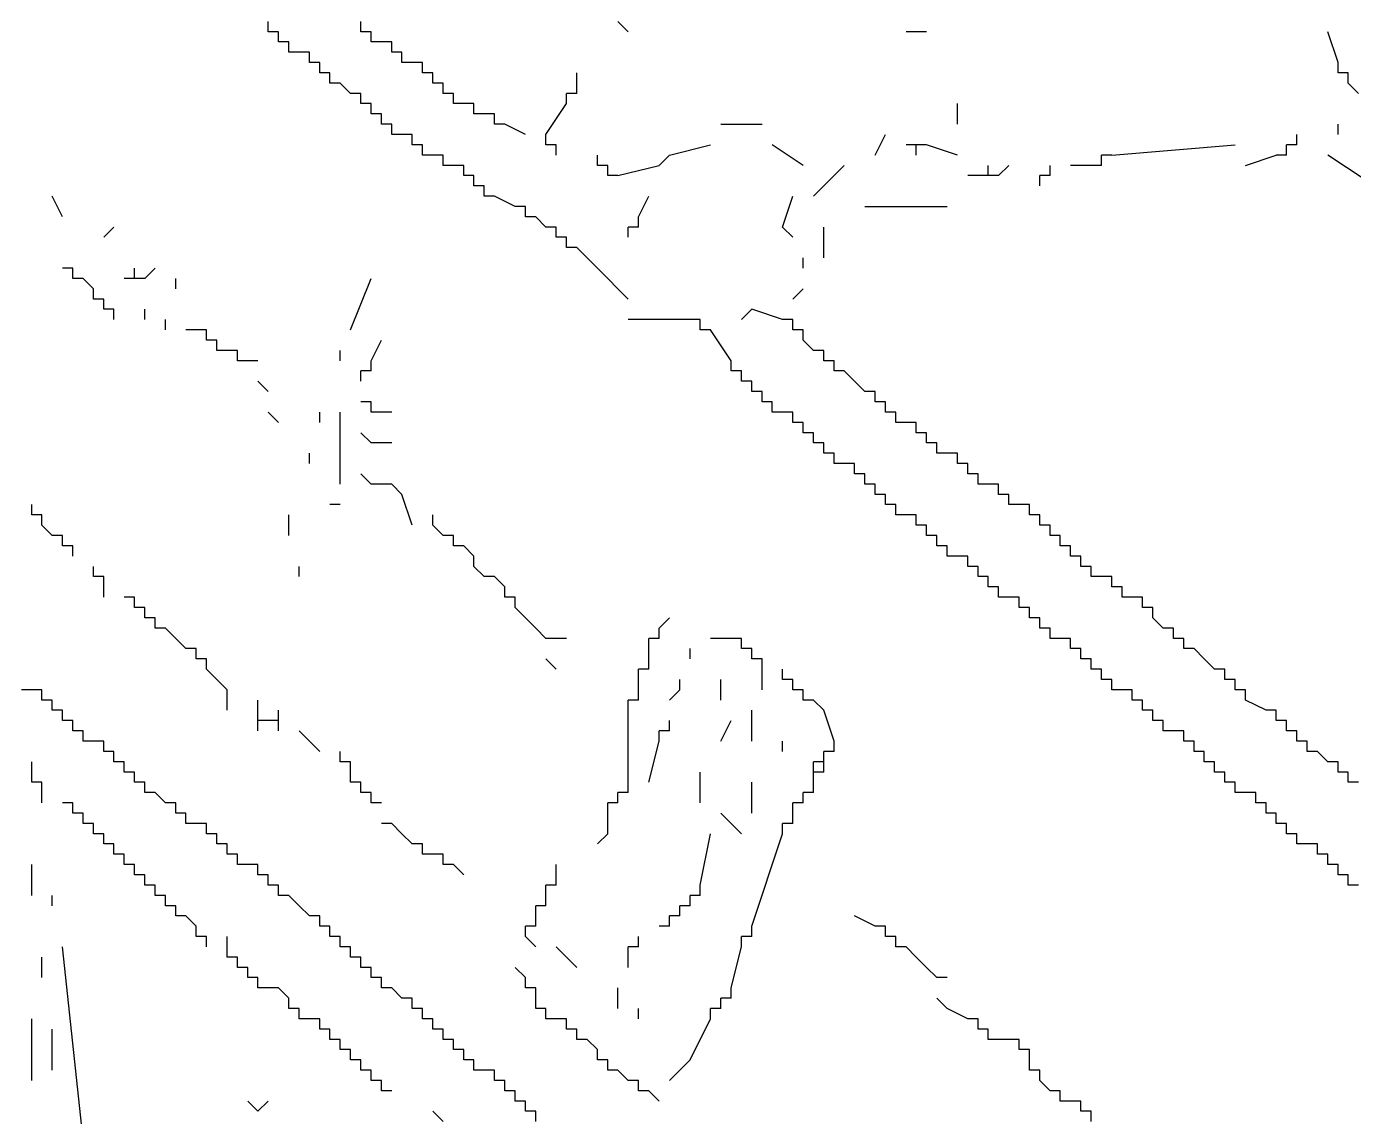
# Model space of a CAD drawing. Extents: x 0.03 to 8.61, y 0.04 to 5.34.
# Drawn here: x 1.075 to 1.978, y 2.95 to 3.692 of the extents above; entities that cross this region are included whole.
import ezdxf

# ---------------------------------------------------------------- set-up
doc = ezdxf.new("R2010")
doc.units = 0

msp = doc.modelspace()

# ---------------------------------------------------------------- linework, layer by layer
at = {"color": 7, "linetype": 'CONTINUOUS'}
for p, q in [((1.239, 3.689), (1.239, 3.696)), ((1.302, 3.689), (1.302, 3.696)), ((1.484, 3.689), (1.477, 3.696)), ((1.246, 3.689), (1.239, 3.689)), ((1.246, 3.682), (1.246, 3.689)), ((1.309, 3.689), (1.302, 3.689)), ((1.309, 3.682), (1.309, 3.689)), ((1.967, 3.668), (1.96, 3.689)), ((1.253, 3.682), (1.246, 3.682)), ((1.253, 3.675), (1.253, 3.682)), ((1.316, 3.682), (1.309, 3.682)), ((1.323, 3.682), (1.316, 3.682)), ((1.323, 3.675), (1.323, 3.682)), ((1.26, 3.675), (1.253, 3.675)), ((1.267, 3.675), (1.26, 3.675)), ((1.267, 3.668), (1.267, 3.675)), ((1.274, 3.668), (1.267, 3.668)), ((1.274, 3.661), (1.274, 3.668)), ((1.33, 3.675), (1.323, 3.675)), ((1.33, 3.668), (1.33, 3.675)), ((1.337, 3.668), (1.33, 3.668)), ((1.344, 3.668), (1.337, 3.668)), ((1.344, 3.661), (1.344, 3.668)), ((1.967, 3.661), (1.967, 3.668)), ((1.281, 3.661), (1.274, 3.661)), ((1.281, 3.654), (1.281, 3.661)), ((1.351, 3.661), (1.344, 3.661)), ((1.351, 3.654), (1.351, 3.661)), ((1.449, 3.654), (1.449, 3.661)), ((1.974, 3.661), (1.967, 3.661)), ((1.974, 3.654), (1.974, 3.661)), ((1.288, 3.654), (1.281, 3.654)), ((1.295, 3.647), (1.288, 3.654)), ((1.358, 3.654), (1.351, 3.654)), ((1.358, 3.647), (1.358, 3.654)), ((1.981, 3.647), (1.974, 3.654)), ((1.302, 3.647), (1.295, 3.647)), ((1.302, 3.64), (1.302, 3.647)), ((1.309, 3.64), (1.302, 3.64)), ((1.309, 3.633), (1.309, 3.64)), ((1.365, 3.647), (1.358, 3.647)), ((1.365, 3.64), (1.365, 3.647)), ((1.372, 3.64), (1.365, 3.64)), ((1.379, 3.64), (1.372, 3.64)), ((1.379, 3.633), (1.379, 3.64)), ((1.428, 3.619), (1.442, 3.64)), ((1.449, 3.647), (1.442, 3.647)), ((1.442, 3.64), (1.442, 3.647)), ((1.316, 3.633), (1.309, 3.633)), ((1.316, 3.626), (1.316, 3.633)), ((1.386, 3.633), (1.379, 3.633)), ((1.393, 3.633), (1.386, 3.633)), ((1.393, 3.626), (1.393, 3.633)), ((1.323, 3.626), (1.316, 3.626)), ((1.323, 3.619), (1.323, 3.626)), ((1.4, 3.626), (1.393, 3.626)), ((1.414, 3.619), (1.4, 3.626)), ((1.967, 3.619), (1.967, 3.626)), ((1.33, 3.619), (1.323, 3.619)), ((1.337, 3.619), (1.33, 3.619)), ((1.337, 3.612), (1.337, 3.619)), ((1.344, 3.612), (1.337, 3.612)), ((1.344, 3.605), (1.344, 3.612)), ((1.428, 3.612), (1.428, 3.619)), ((1.435, 3.612), (1.428, 3.612)), ((1.435, 3.605), (1.435, 3.612)), ((1.512, 3.605), (1.54, 3.612)), ((1.603, 3.598), (1.582, 3.612)), ((1.652, 3.605), (1.659, 3.619)), ((1.68, 3.612), (1.673, 3.612)), ((1.687, 3.612), (1.68, 3.612)), ((1.68, 3.605), (1.68, 3.612)), ((1.708, 3.605), (1.687, 3.612)), ((1.813, 3.605), (1.897, 3.612)), ((1.939, 3.612), (1.932, 3.612)), ((1.932, 3.605), (1.932, 3.612)), ((1.939, 3.612), (1.939, 3.619)), ((1.351, 3.605), (1.344, 3.605)), ((1.358, 3.605), (1.351, 3.605)), ((1.358, 3.598), (1.358, 3.605)), ((1.463, 3.598), (1.463, 3.605)), ((1.505, 3.598), (1.512, 3.605)), ((1.813, 3.605), (1.806, 3.605)), ((1.806, 3.598), (1.806, 3.605)), ((1.904, 3.598), (1.925, 3.605)), ((1.932, 3.605), (1.925, 3.605)), ((2.002, 3.577), (1.96, 3.605)), ((1.365, 3.598), (1.358, 3.598)), ((1.372, 3.598), (1.365, 3.598)), ((1.372, 3.591), (1.372, 3.598)), ((1.47, 3.598), (1.463, 3.598)), ((1.47, 3.591), (1.47, 3.598)), ((1.477, 3.591), (1.505, 3.598)), ((1.617, 3.584), (1.631, 3.598)), ((1.729, 3.591), (1.729, 3.598)), ((1.736, 3.591), (1.743, 3.598)), ((1.771, 3.591), (1.771, 3.598)), ((1.799, 3.598), (1.785, 3.598)), ((1.806, 3.598), (1.799, 3.598)), ((1.379, 3.591), (1.372, 3.591)), ((1.379, 3.584), (1.379, 3.591)), ((1.477, 3.591), (1.47, 3.591)), ((1.722, 3.591), (1.715, 3.591)), ((1.729, 3.591), (1.722, 3.591)), ((1.736, 3.591), (1.729, 3.591)), ((1.771, 3.591), (1.764, 3.591)), ((1.764, 3.584), (1.764, 3.591)), ((1.099, 3.563), (1.092, 3.577)), ((1.386, 3.584), (1.379, 3.584)), ((1.386, 3.577), (1.386, 3.584)), ((1.393, 3.577), (1.386, 3.577)), ((1.407, 3.57), (1.393, 3.577)), ((1.491, 3.563), (1.498, 3.577)), ((1.589, 3.556), (1.596, 3.577)), ((1.61, 3.577), (1.617, 3.584)), ((1.414, 3.57), (1.407, 3.57)), ((1.414, 3.563), (1.414, 3.57)), ((1.645, 3.57), (1.701, 3.57)), ((1.421, 3.563), (1.414, 3.563)), ((1.428, 3.556), (1.421, 3.563)), ((1.491, 3.556), (1.491, 3.563)), ((1.127, 3.549), (1.134, 3.556)), ((1.435, 3.556), (1.428, 3.556)), ((1.435, 3.549), (1.435, 3.556)), ((1.442, 3.549), (1.435, 3.549)), ((1.442, 3.542), (1.442, 3.549)), ((1.491, 3.556), (1.484, 3.556)), ((1.484, 3.549), (1.484, 3.556)), ((1.596, 3.549), (1.589, 3.556)), ((1.617, 3.535), (1.617, 3.556)), ((1.449, 3.542), (1.442, 3.542)), ((1.47, 3.521), (1.449, 3.542)), ((1.603, 3.528), (1.603, 3.535)), ((1.106, 3.528), (1.099, 3.528)), ((1.106, 3.521), (1.106, 3.528)), ((1.148, 3.521), (1.148, 3.528)), ((1.155, 3.521), (1.162, 3.528)), ((1.113, 3.521), (1.106, 3.521)), ((1.12, 3.514), (1.113, 3.521)), ((1.12, 3.507), (1.12, 3.514)), ((1.148, 3.521), (1.141, 3.521)), ((1.155, 3.521), (1.148, 3.521)), ((1.176, 3.514), (1.176, 3.521)), ((1.295, 3.486), (1.309, 3.521)), ((1.477, 3.514), (1.47, 3.521)), ((1.484, 3.507), (1.477, 3.514)), ((1.596, 3.507), (1.603, 3.514)), ((1.127, 3.507), (1.12, 3.507)), ((1.127, 3.5), (1.127, 3.507)), ((1.134, 3.5), (1.127, 3.5)), ((1.134, 3.493), (1.134, 3.5)), ((1.155, 3.493), (1.155, 3.5)), ((1.561, 3.493), (1.568, 3.5)), ((1.589, 3.493), (1.568, 3.5)), ((1.19, 3.486), (1.183, 3.486)), ((1.197, 3.486), (1.19, 3.486)), ((1.197, 3.479), (1.197, 3.486)), ((1.526, 3.493), (1.484, 3.493)), ((1.533, 3.493), (1.526, 3.493)), ((1.533, 3.486), (1.533, 3.493)), ((1.54, 3.486), (1.533, 3.486)), ((1.554, 3.465), (1.54, 3.486)), ((1.596, 3.493), (1.589, 3.493)), ((1.596, 3.486), (1.596, 3.493)), ((1.603, 3.486), (1.596, 3.486)), ((1.603, 3.479), (1.603, 3.486)), ((1.204, 3.479), (1.197, 3.479)), ((1.204, 3.472), (1.204, 3.479)), ((1.309, 3.465), (1.316, 3.479)), ((1.61, 3.472), (1.603, 3.479)), ((1.211, 3.472), (1.204, 3.472)), ((1.218, 3.472), (1.211, 3.472)), ((1.218, 3.465), (1.218, 3.472)), ((1.288, 3.465), (1.288, 3.472)), ((1.617, 3.472), (1.61, 3.472)), ((1.617, 3.465), (1.617, 3.472)), ((1.225, 3.465), (1.218, 3.465)), ((1.232, 3.465), (1.225, 3.465)), ((1.309, 3.458), (1.309, 3.465)), ((1.554, 3.458), (1.554, 3.465)), ((1.624, 3.465), (1.617, 3.465)), ((1.624, 3.458), (1.624, 3.465)), ((1.239, 3.444), (1.232, 3.451)), ((1.309, 3.458), (1.302, 3.458)), ((1.302, 3.451), (1.302, 3.458)), ((1.561, 3.458), (1.554, 3.458)), ((1.561, 3.451), (1.561, 3.458)), ((1.568, 3.451), (1.561, 3.451)), ((1.568, 3.444), (1.568, 3.451)), ((1.631, 3.458), (1.624, 3.458)), ((1.638, 3.451), (1.631, 3.458)), ((1.645, 3.444), (1.638, 3.451)), ((1.575, 3.444), (1.568, 3.444)), ((1.575, 3.437), (1.575, 3.444)), ((1.652, 3.444), (1.645, 3.444)), ((1.652, 3.437), (1.652, 3.444)), ((1.309, 3.437), (1.302, 3.437)), ((1.309, 3.43), (1.309, 3.437)), ((1.582, 3.437), (1.575, 3.437)), ((1.582, 3.43), (1.582, 3.437)), ((1.659, 3.437), (1.652, 3.437)), ((1.659, 3.43), (1.659, 3.437)), ((1.246, 3.423), (1.239, 3.43)), ((1.288, 3.381), (1.288, 3.43)), ((1.316, 3.43), (1.309, 3.43)), ((1.323, 3.43), (1.316, 3.43)), ((1.589, 3.43), (1.582, 3.43)), ((1.596, 3.43), (1.589, 3.43)), ((1.596, 3.423), (1.596, 3.43)), ((1.603, 3.423), (1.596, 3.423)), ((1.603, 3.416), (1.603, 3.423)), ((1.666, 3.43), (1.659, 3.43)), ((1.666, 3.423), (1.666, 3.43)), ((1.673, 3.423), (1.666, 3.423)), ((1.68, 3.423), (1.673, 3.423)), ((1.68, 3.416), (1.68, 3.423)), ((1.309, 3.409), (1.302, 3.416)), ((1.61, 3.416), (1.603, 3.416)), ((1.61, 3.409), (1.61, 3.416)), ((1.687, 3.416), (1.68, 3.416)), ((1.687, 3.409), (1.687, 3.416)), ((1.323, 3.409), (1.309, 3.409)), ((1.617, 3.409), (1.61, 3.409)), ((1.617, 3.402), (1.617, 3.409)), ((1.694, 3.409), (1.687, 3.409)), ((1.694, 3.402), (1.694, 3.409)), ((1.267, 3.395), (1.267, 3.402)), ((1.624, 3.402), (1.617, 3.402)), ((1.624, 3.395), (1.624, 3.402)), ((1.701, 3.402), (1.694, 3.402)), ((1.708, 3.402), (1.701, 3.402)), ((1.708, 3.395), (1.708, 3.402)), ((1.309, 3.381), (1.302, 3.388)), ((1.631, 3.395), (1.624, 3.395)), ((1.638, 3.395), (1.631, 3.395)), ((1.638, 3.388), (1.638, 3.395)), ((1.645, 3.388), (1.638, 3.388)), ((1.645, 3.381), (1.645, 3.388)), ((1.715, 3.395), (1.708, 3.395)), ((1.715, 3.388), (1.715, 3.395)), ((1.722, 3.388), (1.715, 3.388)), ((1.722, 3.381), (1.722, 3.388)), ((1.323, 3.381), (1.309, 3.381)), ((1.33, 3.374), (1.323, 3.381)), ((1.652, 3.381), (1.645, 3.381)), ((1.652, 3.374), (1.652, 3.381)), ((1.729, 3.381), (1.722, 3.381)), ((1.736, 3.381), (1.729, 3.381)), ((1.736, 3.374), (1.736, 3.381)), ((1.337, 3.353), (1.33, 3.374)), ((1.659, 3.374), (1.652, 3.374)), ((1.659, 3.367), (1.659, 3.374)), ((1.743, 3.374), (1.736, 3.374)), ((1.743, 3.367), (1.743, 3.374)), ((1.078, 3.36), (1.078, 3.367)), ((1.085, 3.36), (1.078, 3.36)), ((1.085, 3.353), (1.085, 3.36)), ((1.253, 3.346), (1.253, 3.36)), ((1.288, 3.367), (1.281, 3.367)), ((1.351, 3.353), (1.351, 3.36)), ((1.666, 3.367), (1.659, 3.367)), ((1.666, 3.36), (1.666, 3.367)), ((1.673, 3.36), (1.666, 3.36)), ((1.68, 3.36), (1.673, 3.36)), ((1.68, 3.353), (1.68, 3.36)), ((1.75, 3.367), (1.743, 3.367)), ((1.757, 3.367), (1.75, 3.367)), ((1.757, 3.36), (1.757, 3.367)), ((1.764, 3.36), (1.757, 3.36)), ((1.764, 3.353), (1.764, 3.36)), ((1.092, 3.346), (1.085, 3.353)), ((1.358, 3.346), (1.351, 3.353)), ((1.687, 3.353), (1.68, 3.353)), ((1.687, 3.346), (1.687, 3.353)), ((1.771, 3.353), (1.764, 3.353)), ((1.771, 3.346), (1.771, 3.353)), ((1.099, 3.346), (1.092, 3.346)), ((1.099, 3.339), (1.099, 3.346)), ((1.365, 3.346), (1.358, 3.346)), ((1.365, 3.339), (1.365, 3.346)), ((1.694, 3.346), (1.687, 3.346)), ((1.694, 3.339), (1.694, 3.346)), ((1.778, 3.346), (1.771, 3.346)), ((1.778, 3.339), (1.778, 3.346)), ((1.106, 3.339), (1.099, 3.339)), ((1.106, 3.332), (1.106, 3.339)), ((1.372, 3.339), (1.365, 3.339)), ((1.379, 3.332), (1.372, 3.339)), ((1.701, 3.339), (1.694, 3.339)), ((1.701, 3.332), (1.701, 3.339)), ((1.785, 3.339), (1.778, 3.339)), ((1.785, 3.332), (1.785, 3.339)), ((1.12, 3.318), (1.12, 3.325)), ((1.26, 3.318), (1.26, 3.325)), ((1.379, 3.325), (1.379, 3.332)), ((1.386, 3.318), (1.379, 3.325)), ((1.708, 3.332), (1.701, 3.332)), ((1.715, 3.332), (1.708, 3.332)), ((1.715, 3.325), (1.715, 3.332)), ((1.722, 3.325), (1.715, 3.325)), ((1.722, 3.318), (1.722, 3.325)), ((1.792, 3.332), (1.785, 3.332)), ((1.792, 3.325), (1.792, 3.332)), ((1.799, 3.325), (1.792, 3.325)), ((1.799, 3.318), (1.799, 3.325)), ((1.127, 3.318), (1.12, 3.318)), ((1.127, 3.311), (1.127, 3.318)), ((1.393, 3.318), (1.386, 3.318)), ((1.4, 3.311), (1.393, 3.318)), ((1.729, 3.318), (1.722, 3.318)), ((1.729, 3.311), (1.729, 3.318)), ((1.806, 3.318), (1.799, 3.318)), ((1.813, 3.318), (1.806, 3.318)), ((1.813, 3.311), (1.813, 3.318)), ((1.127, 3.304), (1.127, 3.311)), ((1.4, 3.304), (1.4, 3.311)), ((1.736, 3.311), (1.729, 3.311)), ((1.736, 3.304), (1.736, 3.311)), ((1.82, 3.311), (1.813, 3.311)), ((1.82, 3.304), (1.82, 3.311)), ((1.148, 3.304), (1.141, 3.304)), ((1.148, 3.297), (1.148, 3.304)), ((1.155, 3.297), (1.148, 3.297)), ((1.155, 3.29), (1.155, 3.297)), ((1.407, 3.304), (1.4, 3.304)), ((1.407, 3.297), (1.407, 3.304)), ((1.414, 3.29), (1.407, 3.297)), ((1.743, 3.304), (1.736, 3.304)), ((1.75, 3.304), (1.743, 3.304)), ((1.75, 3.297), (1.75, 3.304)), ((1.757, 3.297), (1.75, 3.297)), ((1.757, 3.29), (1.757, 3.297)), ((1.827, 3.304), (1.82, 3.304)), ((1.834, 3.304), (1.827, 3.304)), ((1.834, 3.297), (1.834, 3.304)), ((1.841, 3.297), (1.834, 3.297)), ((1.841, 3.29), (1.841, 3.297)), ((1.162, 3.29), (1.155, 3.29)), ((1.162, 3.283), (1.162, 3.29)), ((1.421, 3.283), (1.414, 3.29)), ((1.764, 3.29), (1.757, 3.29)), ((1.764, 3.283), (1.764, 3.29)), ((1.848, 3.283), (1.841, 3.29)), ((1.169, 3.283), (1.162, 3.283)), ((1.176, 3.276), (1.169, 3.283)), ((1.428, 3.276), (1.421, 3.283)), ((1.771, 3.283), (1.764, 3.283)), ((1.771, 3.276), (1.771, 3.283)), ((1.855, 3.283), (1.848, 3.283)), ((1.855, 3.276), (1.855, 3.283)), ((1.183, 3.269), (1.176, 3.276)), ((1.19, 3.269), (1.183, 3.269)), ((1.19, 3.262), (1.19, 3.269)), ((1.442, 3.276), (1.428, 3.276)), ((1.554, 3.276), (1.54, 3.276)), ((1.561, 3.276), (1.554, 3.276)), ((1.561, 3.269), (1.561, 3.276)), ((1.568, 3.269), (1.561, 3.269)), ((1.568, 3.262), (1.568, 3.269)), ((1.778, 3.276), (1.771, 3.276)), ((1.785, 3.276), (1.778, 3.276)), ((1.785, 3.269), (1.785, 3.276)), ((1.792, 3.269), (1.785, 3.269)), ((1.792, 3.262), (1.792, 3.269)), ((1.862, 3.276), (1.855, 3.276)), ((1.862, 3.269), (1.862, 3.276)), ((1.869, 3.269), (1.862, 3.269)), ((1.876, 3.262), (1.869, 3.269)), ((1.197, 3.262), (1.19, 3.262)), ((1.197, 3.255), (1.197, 3.262)), ((1.435, 3.255), (1.428, 3.262)), ((1.498, 3.255), (1.498, 3.262)), ((1.575, 3.262), (1.568, 3.262)), ((1.575, 3.255), (1.575, 3.262)), ((1.799, 3.262), (1.792, 3.262)), ((1.799, 3.255), (1.799, 3.262)), ((1.883, 3.255), (1.876, 3.262)), ((1.204, 3.248), (1.197, 3.255)), ((1.498, 3.255), (1.491, 3.255)), ((1.575, 3.241), (1.575, 3.255)), ((1.589, 3.248), (1.589, 3.255)), ((1.806, 3.255), (1.799, 3.255)), ((1.806, 3.248), (1.806, 3.255)), ((1.89, 3.255), (1.883, 3.255)), ((1.89, 3.248), (1.89, 3.255)), ((1.211, 3.241), (1.204, 3.248)), ((1.491, 3.241), (1.491, 3.248)), ((1.596, 3.248), (1.589, 3.248)), ((1.596, 3.241), (1.596, 3.248)), ((1.813, 3.248), (1.806, 3.248)), ((1.813, 3.241), (1.813, 3.248)), ((1.897, 3.248), (1.89, 3.248)), ((1.897, 3.241), (1.897, 3.248)), ((1.078, 3.241), (1.071, 3.241)), ((1.085, 3.241), (1.078, 3.241)), ((1.085, 3.234), (1.085, 3.241)), ((1.092, 3.234), (1.085, 3.234)), ((1.092, 3.227), (1.092, 3.234)), ((1.211, 3.227), (1.211, 3.241)), ((1.232, 3.227), (1.232, 3.234)), ((1.491, 3.234), (1.484, 3.234)), ((1.484, 3.227), (1.484, 3.234)), ((1.491, 3.234), (1.491, 3.241)), ((1.603, 3.241), (1.596, 3.241)), ((1.603, 3.234), (1.603, 3.241)), ((1.61, 3.234), (1.603, 3.234)), ((1.617, 3.227), (1.61, 3.234)), ((1.82, 3.241), (1.813, 3.241)), ((1.827, 3.241), (1.82, 3.241)), ((1.827, 3.234), (1.827, 3.241)), ((1.834, 3.234), (1.827, 3.234)), ((1.834, 3.227), (1.834, 3.234)), ((1.904, 3.241), (1.897, 3.241)), ((1.904, 3.234), (1.904, 3.241)), ((1.918, 3.227), (1.904, 3.234)), ((1.099, 3.227), (1.092, 3.227)), ((1.099, 3.22), (1.099, 3.227)), ((1.232, 3.22), (1.232, 3.227)), ((1.246, 3.22), (1.246, 3.227)), ((1.484, 3.178), (1.484, 3.227)), ((1.568, 3.206), (1.568, 3.227)), ((1.624, 3.206), (1.617, 3.227)), ((1.841, 3.227), (1.834, 3.227)), ((1.841, 3.22), (1.841, 3.227)), ((1.925, 3.227), (1.918, 3.227)), ((1.925, 3.22), (1.925, 3.227)), ((1.106, 3.22), (1.099, 3.22)), ((1.106, 3.213), (1.106, 3.22)), ((1.239, 3.22), (1.232, 3.22)), ((1.232, 3.213), (1.232, 3.22)), ((1.246, 3.22), (1.239, 3.22)), ((1.246, 3.213), (1.246, 3.22)), ((1.512, 3.213), (1.512, 3.22)), ((1.848, 3.22), (1.841, 3.22)), ((1.848, 3.213), (1.848, 3.22)), ((1.932, 3.22), (1.925, 3.22)), ((1.932, 3.213), (1.932, 3.22)), ((1.113, 3.213), (1.106, 3.213)), ((1.113, 3.206), (1.113, 3.213)), ((1.12, 3.206), (1.113, 3.206)), ((1.127, 3.206), (1.12, 3.206)), ((1.127, 3.199), (1.127, 3.206)), ((1.267, 3.206), (1.26, 3.213)), ((1.274, 3.199), (1.267, 3.206)), ((1.498, 3.178), (1.505, 3.206)), ((1.512, 3.213), (1.505, 3.213)), ((1.505, 3.206), (1.505, 3.213)), ((1.589, 3.199), (1.589, 3.206)), ((1.624, 3.199), (1.624, 3.206)), ((1.855, 3.213), (1.848, 3.213)), ((1.862, 3.213), (1.855, 3.213)), ((1.862, 3.206), (1.862, 3.213)), ((1.869, 3.206), (1.862, 3.206)), ((1.869, 3.199), (1.869, 3.206)), ((1.939, 3.213), (1.932, 3.213)), ((1.939, 3.206), (1.939, 3.213)), ((1.946, 3.206), (1.939, 3.206)), ((1.946, 3.199), (1.946, 3.206)), ((1.134, 3.199), (1.127, 3.199)), ((1.134, 3.192), (1.134, 3.199)), ((1.288, 3.192), (1.288, 3.199)), ((1.617, 3.192), (1.617, 3.199)), ((1.876, 3.199), (1.869, 3.199)), ((1.876, 3.192), (1.876, 3.199)), ((1.953, 3.199), (1.946, 3.199)), ((1.96, 3.192), (1.953, 3.199)), ((1.078, 3.185), (1.078, 3.192)), ((1.141, 3.192), (1.134, 3.192)), ((1.141, 3.185), (1.141, 3.192)), ((1.295, 3.192), (1.288, 3.192)), ((1.295, 3.185), (1.295, 3.192)), ((1.617, 3.192), (1.61, 3.192)), ((1.617, 3.185), (1.617, 3.192)), ((1.883, 3.192), (1.876, 3.192)), ((1.883, 3.185), (1.883, 3.192)), ((1.967, 3.192), (1.96, 3.192)), ((1.967, 3.185), (1.967, 3.192)), ((1.078, 3.178), (1.078, 3.185)), ((1.148, 3.185), (1.141, 3.185)), ((1.148, 3.178), (1.148, 3.185)), ((1.295, 3.178), (1.295, 3.185)), ((1.533, 3.164), (1.533, 3.185)), ((1.617, 3.185), (1.61, 3.185)), ((1.89, 3.185), (1.883, 3.185)), ((1.89, 3.178), (1.89, 3.185)), ((1.974, 3.185), (1.967, 3.185)), ((1.974, 3.178), (1.974, 3.185)), ((1.085, 3.178), (1.078, 3.178)), ((1.085, 3.171), (1.085, 3.178)), ((1.085, 3.164), (1.085, 3.171)), ((1.155, 3.178), (1.148, 3.178)), ((1.155, 3.171), (1.155, 3.178)), ((1.162, 3.171), (1.155, 3.171)), ((1.169, 3.164), (1.162, 3.171)), ((1.302, 3.178), (1.295, 3.178)), ((1.302, 3.171), (1.302, 3.178)), ((1.309, 3.171), (1.302, 3.171)), ((1.309, 3.164), (1.309, 3.171)), ((1.484, 3.171), (1.477, 3.171)), ((1.477, 3.164), (1.477, 3.171)), ((1.568, 3.157), (1.568, 3.178)), ((1.61, 3.171), (1.61, 3.178)), ((1.897, 3.178), (1.89, 3.178)), ((1.897, 3.171), (1.897, 3.178)), ((1.904, 3.171), (1.897, 3.171)), ((1.911, 3.171), (1.904, 3.171)), ((1.911, 3.164), (1.911, 3.171)), ((1.981, 3.178), (1.974, 3.178)), ((1.106, 3.164), (1.099, 3.164)), ((1.106, 3.157), (1.106, 3.164)), ((1.176, 3.164), (1.169, 3.164)), ((1.176, 3.157), (1.176, 3.164)), ((1.316, 3.164), (1.309, 3.164)), ((1.477, 3.164), (1.47, 3.164)), ((1.47, 3.157), (1.47, 3.164)), ((1.918, 3.164), (1.911, 3.164)), ((1.918, 3.157), (1.918, 3.164)), ((1.113, 3.157), (1.106, 3.157)), ((1.113, 3.15), (1.113, 3.157)), ((1.183, 3.157), (1.176, 3.157)), ((1.183, 3.15), (1.183, 3.157)), ((1.47, 3.143), (1.47, 3.157)), ((1.554, 3.15), (1.547, 3.157)), ((1.925, 3.157), (1.918, 3.157)), ((1.925, 3.15), (1.925, 3.157)), ((1.12, 3.15), (1.113, 3.15)), ((1.12, 3.143), (1.12, 3.15)), ((1.127, 3.143), (1.12, 3.143)), ((1.127, 3.136), (1.127, 3.143)), ((1.19, 3.15), (1.183, 3.15)), ((1.197, 3.15), (1.19, 3.15)), ((1.197, 3.143), (1.197, 3.15)), ((1.204, 3.143), (1.197, 3.143)), ((1.204, 3.136), (1.204, 3.143)), ((1.323, 3.15), (1.316, 3.15)), ((1.33, 3.143), (1.323, 3.15)), ((1.337, 3.136), (1.33, 3.143)), ((1.463, 3.136), (1.47, 3.143)), ((1.533, 3.108), (1.54, 3.143)), ((1.568, 3.08), (1.589, 3.143)), ((1.596, 3.15), (1.589, 3.15)), ((1.589, 3.143), (1.589, 3.15)), ((1.932, 3.15), (1.925, 3.15)), ((1.932, 3.143), (1.932, 3.15)), ((1.939, 3.143), (1.932, 3.143)), ((1.939, 3.136), (1.939, 3.143)), ((1.134, 3.136), (1.127, 3.136)), ((1.134, 3.129), (1.134, 3.136)), ((1.211, 3.136), (1.204, 3.136)), ((1.211, 3.129), (1.211, 3.136)), ((1.344, 3.136), (1.337, 3.136)), ((1.344, 3.129), (1.344, 3.136)), ((1.946, 3.136), (1.939, 3.136)), ((1.953, 3.136), (1.946, 3.136)), ((1.953, 3.129), (1.953, 3.136)), ((1.141, 3.129), (1.134, 3.129)), ((1.141, 3.122), (1.141, 3.129)), ((1.218, 3.129), (1.211, 3.129)), ((1.218, 3.122), (1.218, 3.129)), ((1.351, 3.129), (1.344, 3.129)), ((1.358, 3.129), (1.351, 3.129)), ((1.358, 3.122), (1.358, 3.129)), ((1.96, 3.129), (1.953, 3.129)), ((1.96, 3.122), (1.96, 3.129)), ((1.078, 3.101), (1.078, 3.122)), ((1.148, 3.122), (1.141, 3.122)), ((1.148, 3.115), (1.148, 3.122)), ((1.225, 3.122), (1.218, 3.122)), ((1.232, 3.122), (1.225, 3.122)), ((1.232, 3.115), (1.232, 3.122)), ((1.365, 3.122), (1.358, 3.122)), ((1.372, 3.115), (1.365, 3.122)), ((1.435, 3.115), (1.435, 3.122)), ((1.967, 3.122), (1.96, 3.122)), ((1.967, 3.115), (1.967, 3.122)), ((1.155, 3.115), (1.148, 3.115)), ((1.155, 3.108), (1.155, 3.115)), ((1.162, 3.108), (1.155, 3.108)), ((1.162, 3.101), (1.162, 3.108)), ((1.239, 3.115), (1.232, 3.115)), ((1.239, 3.108), (1.239, 3.115)), ((1.246, 3.108), (1.239, 3.108)), ((1.246, 3.101), (1.246, 3.108)), ((1.435, 3.108), (1.428, 3.108)), ((1.428, 3.101), (1.428, 3.108)), ((1.435, 3.108), (1.435, 3.115)), ((1.533, 3.101), (1.533, 3.108)), ((1.974, 3.115), (1.967, 3.115)), ((1.974, 3.108), (1.974, 3.115)), ((1.981, 3.108), (1.974, 3.108)), ((1.092, 3.094), (1.092, 3.101)), ((1.169, 3.101), (1.162, 3.101)), ((1.169, 3.094), (1.169, 3.101)), ((1.253, 3.101), (1.246, 3.101)), ((1.26, 3.094), (1.253, 3.101)), ((1.428, 3.094), (1.428, 3.101)), ((1.533, 3.101), (1.526, 3.101)), ((1.526, 3.094), (1.526, 3.101)), ((1.176, 3.094), (1.169, 3.094)), ((1.176, 3.087), (1.176, 3.094)), ((1.267, 3.087), (1.26, 3.094)), ((1.428, 3.094), (1.421, 3.094)), ((1.421, 3.087), (1.421, 3.094)), ((1.526, 3.094), (1.519, 3.094)), ((1.519, 3.087), (1.519, 3.094)), ((1.183, 3.087), (1.176, 3.087)), ((1.19, 3.08), (1.183, 3.087)), ((1.19, 3.073), (1.19, 3.08)), ((1.274, 3.087), (1.267, 3.087)), ((1.274, 3.08), (1.274, 3.087)), ((1.281, 3.08), (1.274, 3.08)), ((1.281, 3.073), (1.281, 3.08)), ((1.421, 3.08), (1.414, 3.08)), ((1.414, 3.073), (1.414, 3.08)), ((1.421, 3.08), (1.421, 3.087)), ((1.512, 3.08), (1.505, 3.08)), ((1.519, 3.087), (1.512, 3.087)), ((1.512, 3.08), (1.512, 3.087)), ((1.568, 3.073), (1.568, 3.08)), ((1.652, 3.08), (1.638, 3.087)), ((1.659, 3.08), (1.652, 3.08)), ((1.659, 3.073), (1.659, 3.08)), ((1.197, 3.073), (1.19, 3.073)), ((1.197, 3.066), (1.197, 3.073)), ((1.211, 3.066), (1.211, 3.073)), ((1.288, 3.073), (1.281, 3.073)), ((1.288, 3.066), (1.288, 3.073)), ((1.421, 3.066), (1.414, 3.073)), ((1.568, 3.073), (1.561, 3.073)), ((1.666, 3.073), (1.659, 3.073)), ((1.666, 3.066), (1.666, 3.073)), ((1.11547, 2.91138), (1.099, 3.066)), ((1.211, 3.059), (1.211, 3.066)), ((1.295, 3.066), (1.288, 3.066)), ((1.295, 3.059), (1.295, 3.066)), ((1.442, 3.059), (1.435, 3.066)), ((1.491, 3.066), (1.484, 3.066)), ((1.484, 3.059), (1.484, 3.066)), ((1.554, 3.038), (1.561, 3.066)), ((1.673, 3.066), (1.666, 3.066)), ((1.68, 3.059), (1.673, 3.066)), ((1.085, 3.045), (1.085, 3.059)), ((1.218, 3.059), (1.211, 3.059)), ((1.218, 3.052), (1.218, 3.059)), ((1.302, 3.059), (1.295, 3.059)), ((1.302, 3.052), (1.302, 3.059)), ((1.449, 3.052), (1.442, 3.059)), ((1.484, 3.052), (1.484, 3.059)), ((1.687, 3.052), (1.68, 3.059)), ((1.225, 3.052), (1.218, 3.052)), ((1.225, 3.045), (1.225, 3.052)), ((1.232, 3.045), (1.225, 3.045)), ((1.232, 3.038), (1.232, 3.045)), ((1.309, 3.052), (1.302, 3.052)), ((1.309, 3.045), (1.309, 3.052)), ((1.316, 3.045), (1.309, 3.045)), ((1.316, 3.038), (1.316, 3.045)), ((1.414, 3.045), (1.407, 3.052)), ((1.414, 3.038), (1.414, 3.045)), ((1.694, 3.045), (1.687, 3.052)), ((1.701, 3.045), (1.694, 3.045)), ((1.239, 3.038), (1.232, 3.038)), ((1.246, 3.038), (1.239, 3.038)), ((1.253, 3.031), (1.246, 3.038)), ((1.323, 3.038), (1.316, 3.038)), ((1.33, 3.031), (1.323, 3.038)), ((1.421, 3.038), (1.414, 3.038)), ((1.421, 3.031), (1.421, 3.038)), ((1.554, 3.031), (1.554, 3.038)), ((1.253, 3.024), (1.253, 3.031)), ((1.337, 3.031), (1.33, 3.031)), ((1.337, 3.024), (1.337, 3.031)), ((1.421, 3.024), (1.421, 3.031)), ((1.554, 3.031), (1.547, 3.031)), ((1.547, 3.024), (1.547, 3.031)), ((1.701, 3.024), (1.694, 3.031)), ((1.078, 2.975), (1.078, 3.017)), ((1.26, 3.024), (1.253, 3.024)), ((1.26, 3.017), (1.26, 3.024)), ((1.267, 3.017), (1.26, 3.017)), ((1.274, 3.017), (1.267, 3.017)), ((1.274, 3.01), (1.274, 3.017)), ((1.344, 3.024), (1.337, 3.024)), ((1.344, 3.017), (1.344, 3.024)), ((1.351, 3.017), (1.344, 3.017)), ((1.351, 3.01), (1.351, 3.017)), ((1.428, 3.024), (1.421, 3.024)), ((1.428, 3.017), (1.428, 3.024)), ((1.435, 3.017), (1.428, 3.017)), ((1.442, 3.017), (1.435, 3.017)), ((1.442, 3.01), (1.442, 3.017)), ((1.547, 3.024), (1.54, 3.024)), ((1.54, 3.017), (1.54, 3.024)), ((1.715, 3.017), (1.701, 3.024)), ((1.722, 3.017), (1.715, 3.017)), ((1.722, 3.01), (1.722, 3.017)), ((1.092, 2.982), (1.092, 3.01)), ((1.281, 3.01), (1.274, 3.01)), ((1.281, 3.003), (1.281, 3.01)), ((1.358, 3.01), (1.351, 3.01)), ((1.358, 3.003), (1.358, 3.01)), ((1.449, 3.01), (1.442, 3.01)), ((1.449, 3.003), (1.449, 3.01)), ((1.729, 3.01), (1.722, 3.01)), ((1.729, 3.003), (1.729, 3.01)), ((1.288, 3.003), (1.281, 3.003)), ((1.288, 2.996), (1.288, 3.003)), ((1.365, 3.003), (1.358, 3.003)), ((1.365, 2.996), (1.365, 3.003)), ((1.456, 3.003), (1.449, 3.003)), ((1.463, 2.996), (1.456, 3.003)), ((1.736, 3.003), (1.729, 3.003)), ((1.743, 3.003), (1.736, 3.003)), ((1.75, 3.003), (1.743, 3.003)), ((1.75, 2.996), (1.75, 3.003)), ((1.295, 2.996), (1.288, 2.996)), ((1.295, 2.989), (1.295, 2.996)), ((1.302, 2.989), (1.295, 2.989)), ((1.302, 2.982), (1.302, 2.989)), ((1.372, 2.996), (1.365, 2.996)), ((1.372, 2.989), (1.372, 2.996)), ((1.379, 2.989), (1.372, 2.989)), ((1.379, 2.982), (1.379, 2.989)), ((1.463, 2.989), (1.463, 2.996)), ((1.47, 2.989), (1.463, 2.989)), ((1.47, 2.982), (1.47, 2.989)), ((1.519, 2.982), (1.526, 2.989)), ((1.757, 2.996), (1.75, 2.996)), ((1.757, 2.989), (1.757, 2.996)), ((1.757, 2.982), (1.757, 2.989)), ((1.309, 2.982), (1.302, 2.982)), ((1.309, 2.975), (1.309, 2.982)), ((1.386, 2.982), (1.379, 2.982)), ((1.393, 2.982), (1.386, 2.982)), ((1.393, 2.975), (1.393, 2.982)), ((1.477, 2.982), (1.47, 2.982)), ((1.484, 2.975), (1.477, 2.982)), ((1.512, 2.975), (1.519, 2.982)), ((1.764, 2.982), (1.757, 2.982)), ((1.764, 2.975), (1.764, 2.982)), ((1.316, 2.975), (1.309, 2.975)), ((1.316, 2.968), (1.316, 2.975)), ((1.4, 2.975), (1.393, 2.975)), ((1.4, 2.968), (1.4, 2.975)), ((1.491, 2.975), (1.484, 2.975)), ((1.491, 2.968), (1.491, 2.975)), ((1.771, 2.968), (1.764, 2.975)), ((1.323, 2.968), (1.316, 2.968)), ((1.407, 2.968), (1.4, 2.968)), ((1.407, 2.961), (1.407, 2.968)), ((1.498, 2.968), (1.491, 2.968)), ((1.505, 2.961), (1.498, 2.968)), ((1.778, 2.968), (1.771, 2.968)), ((1.778, 2.961), (1.778, 2.968)), ((1.232, 2.954), (1.225, 2.961)), ((1.232, 2.954), (1.239, 2.961)), ((1.358, 2.947), (1.351, 2.954)), ((1.414, 2.961), (1.407, 2.961)), ((1.414, 2.954), (1.414, 2.961)), ((1.421, 2.954), (1.414, 2.954)), ((1.421, 2.947), (1.421, 2.954)), ((1.785, 2.961), (1.778, 2.961)), ((1.792, 2.961), (1.785, 2.961)), ((1.792, 2.954), (1.792, 2.961)), ((1.799, 2.954), (1.792, 2.954)), ((1.799, 2.947), (1.799, 2.954))]:
    msp.add_line(p, q, dxfattribs=at)
at = {"color": 3, "linetype": 'CONTINUOUS'}
for p, q in [((1.687, 3.689), (1.673, 3.689)), ((1.449, 3.647), (1.449, 3.654)), ((1.708, 3.626), (1.708, 3.64)), ((1.547, 3.626), (1.575, 3.626)), ((1.169, 3.486), (1.169, 3.493)), ((1.274, 3.423), (1.274, 3.43)), ((1.505, 3.283), (1.512, 3.29)), ((1.505, 3.276), (1.505, 3.283)), ((1.505, 3.276), (1.498, 3.276)), ((1.498, 3.269), (1.498, 3.276)), ((1.498, 3.262), (1.498, 3.269)), ((1.491, 3.248), (1.491, 3.255))]:
    msp.add_line(p, q, dxfattribs=at)
at = {"color": 5, "linetype": 'CONTINUOUS'}
for p, q in [((1.526, 3.262), (1.526, 3.269)), ((1.519, 3.241), (1.519, 3.248)), ((1.547, 3.234), (1.547, 3.248)), ((1.512, 3.234), (1.519, 3.241)), ((1.624, 3.199), (1.617, 3.199)), ((1.61, 3.185), (1.61, 3.192)), ((1.61, 3.178), (1.61, 3.185)), ((1.484, 3.171), (1.484, 3.178)), ((1.61, 3.171), (1.603, 3.171)), ((1.603, 3.164), (1.603, 3.171)), ((1.603, 3.164), (1.596, 3.164)), ((1.596, 3.157), (1.596, 3.164)), ((1.596, 3.15), (1.596, 3.157)), ((1.561, 3.143), (1.554, 3.15)), ((1.526, 2.989), (1.54, 3.017))]:
    msp.add_line(p, q, dxfattribs=at)
at = {"color": 1, "linetype": 'CONTINUOUS'}
msp.add_line((1.547, 3.206), (1.554, 3.22), dxfattribs=at)
at = {"color": 12, "linetype": 'CONTINUOUS'}
msp.add_line((1.491, 3.066), (1.491, 3.073), dxfattribs=at)
at = {"color": 8, "linetype": 'CONTINUOUS'}
for p, q in [((1.561, 3.066), (1.561, 3.073)), ((1.477, 3.024), (1.477, 3.038)), ((1.491, 3.017), (1.491, 3.024))]:
    msp.add_line(p, q, dxfattribs=at)

doc.saveas('drawing.dxf')
